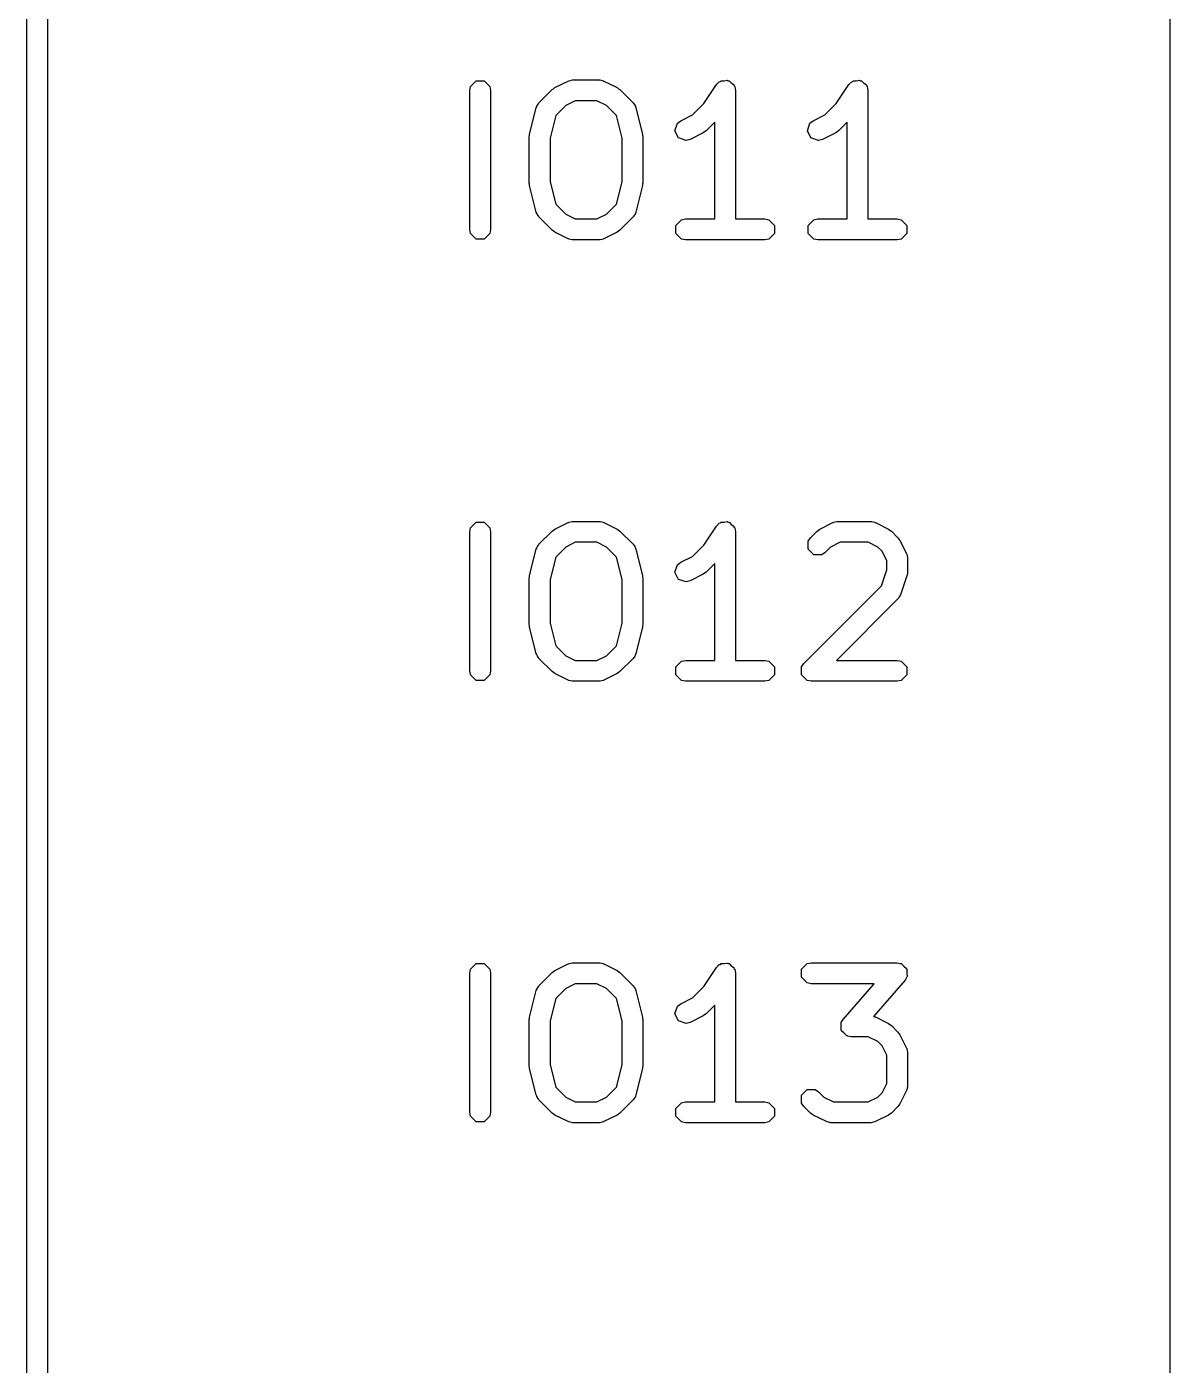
# Model space of a CAD drawing. Extents: x 188.4 to 222.4, y -114.3 to -53.8.
# Drawn here: x 188.39 to 194.97, y -106.61 to -98.91 of the extents above; entities that cross this region are included whole.
import ezdxf

# ---------------------------------------------------------------- set-up
doc = ezdxf.new("R2010")
doc.units = 0
doc.layers.add('BLACK', color=7, linetype='CONTINUOUS')

msp = doc.modelspace()

# ---------------------------------------------------------------- linework, layer by layer
at = {"layer": 'BLACK', "linetype": 'CONTINUOUS'}
for p, q in [((188.39, -114.05), (188.39, -66.05)), ((188.51, -66.11), (188.51, -113.99)), ((194.97, -113.99), (194.97, -90.25)), ((190.939048, -99.273855), (190.943615, -99.250894)), ((190.943615, -99.250894), (190.976087, -99.218422)), ((190.976087, -99.218422), (191.022009, -99.218422)), ((191.022009, -99.218422), (191.054481, -99.250894)), ((191.054481, -99.250894), (191.059048, -99.273855)), ((191.413764, -99.269524), (191.421751, -99.264186)), ((191.421751, -99.264186), (191.429357, -99.258284)), ((191.429357, -99.258284), (191.505549, -99.220189)), ((191.505549, -99.220189), (191.508446, -99.219395)), ((191.508446, -99.219395), (191.50942, -99.218422)), ((191.50942, -99.218422), (191.518854, -99.216545)), ((191.518854, -99.216545), (191.528128, -99.214006)), ((191.528128, -99.214006), (191.529433, -99.214441)), ((191.529433, -99.214441), (191.532381, -99.213855)), ((191.532381, -99.213855), (191.684762, -99.213855)), ((191.684762, -99.213855), (191.687709, -99.214441)), ((191.687709, -99.214441), (191.689015, -99.214006)), ((191.689015, -99.214006), (191.69829, -99.216545)), ((191.69829, -99.216545), (191.707723, -99.218422)), ((191.707723, -99.218422), (191.708696, -99.219395)), ((191.708696, -99.219395), (191.711595, -99.220189)), ((191.711595, -99.220189), (191.787785, -99.258284)), ((191.787785, -99.258284), (191.795381, -99.264179)), ((191.795381, -99.264179), (191.803378, -99.269523)), ((192.285751, -99.349916), (192.358648, -99.240573)), ((192.358648, -99.240573), (192.375185, -99.224001)), ((192.375185, -99.224001), (192.381242, -99.222789)), ((192.381242, -99.222789), (192.38561, -99.218422)), ((192.38561, -99.218422), (192.403083, -99.218422)), ((192.403083, -99.218422), (192.420215, -99.214996)), ((192.420215, -99.214996), (192.425354, -99.218422)), ((192.425354, -99.218422), (192.431532, -99.218422)), ((192.431532, -99.218422), (192.443887, -99.230777)), ((192.443887, -99.230777), (192.458425, -99.240469)), ((192.458425, -99.240469), (192.459636, -99.246526)), ((192.459636, -99.246526), (192.464004, -99.250894)), ((192.464004, -99.250894), (192.468571, -99.273855)), ((193.047656, -99.349916), (193.120553, -99.240573)), ((193.120553, -99.240573), (193.13709, -99.224001)), ((193.13709, -99.224001), (193.143147, -99.222789)), ((193.143147, -99.222789), (193.147515, -99.218422)), ((193.147515, -99.218422), (193.164988, -99.218422)), ((193.164988, -99.218422), (193.18212, -99.214996)), ((193.18212, -99.214996), (193.187259, -99.218422)), ((193.187259, -99.218422), (193.193437, -99.218422)), ((193.193437, -99.218422), (193.205792, -99.230777)), ((193.205792, -99.230777), (193.22033, -99.240469)), ((193.22033, -99.240469), (193.221541, -99.246526)), ((193.221541, -99.246526), (193.225909, -99.250894)), ((193.225909, -99.250894), (193.230476, -99.273855)), ((190.939048, -100.073855), (190.939048, -99.273855)), ((191.059048, -99.273855), (191.059048, -100.073855)), ((191.337574, -99.345714), (191.413764, -99.269524)), ((191.546546, -99.333855), (191.491728, -99.361263)), ((191.670597, -99.333855), (191.546546, -99.333855)), ((191.725411, -99.361262), (191.670597, -99.333855)), ((191.803378, -99.269523), (191.879569, -99.345714)), ((192.468571, -99.273855), (192.468571, -100.013855)), ((193.230476, -99.273855), (193.230476, -100.013855)), ((191.283696, -99.525969), (191.321792, -99.373588)), ((191.321792, -99.373588), (191.324567, -99.367713)), ((191.324567, -99.365179), (191.328651, -99.359066)), ((191.324567, -99.367713), (191.324567, -99.365179)), ((191.328651, -99.359066), (191.331791, -99.35242)), ((191.331791, -99.35242), (191.333964, -99.351116)), ((191.333964, -99.351116), (191.337574, -99.345714)), ((191.434178, -99.418813), (191.401904, -99.547905)), ((191.491728, -99.361263), (191.434178, -99.418813)), ((191.782964, -99.418814), (191.725411, -99.361262)), ((191.815238, -99.547905), (191.782964, -99.418814)), ((191.879569, -99.345714), (191.883178, -99.351116)), ((191.883178, -99.351116), (191.885352, -99.35242)), ((191.885352, -99.35242), (191.888492, -99.359068)), ((191.888492, -99.359068), (191.892576, -99.365179)), ((191.892576, -99.365179), (191.892576, -99.367711)), ((191.892576, -99.367711), (191.895352, -99.373588)), ((191.895352, -99.373588), (191.933447, -99.525969)), ((192.153166, -99.44876), (192.220648, -99.415019)), ((192.220648, -99.415019), (192.285751, -99.349916)), ((192.915071, -99.44876), (192.982553, -99.415019)), ((192.982553, -99.415019), (193.047656, -99.349916)), ((192.12015, -99.506679), (192.134672, -99.463113)), ((192.134672, -99.463113), (192.153166, -99.44876)), ((192.348571, -99.456802), (192.298617, -99.506757)), ((192.348571, -100.013855), (192.348571, -99.456802)), ((192.882055, -99.506679), (192.896577, -99.463113)), ((192.896577, -99.463113), (192.915071, -99.44876)), ((193.110476, -99.456802), (193.060522, -99.506757)), ((193.110476, -100.013855), (193.110476, -99.456802)), ((191.281904, -99.540521), (191.283338, -99.533309)), ((191.281904, -99.807188), (191.281904, -99.540521)), ((191.283338, -99.533309), (191.283696, -99.525969)), ((191.401904, -99.547905), (191.401904, -99.799803)), ((191.815238, -99.799803), (191.815238, -99.547905)), ((191.933447, -99.525969), (191.933804, -99.533313)), ((191.933804, -99.533313), (191.935238, -99.540521)), ((191.935238, -99.540521), (191.935238, -99.807188)), ((192.140686, -99.547753), (192.12015, -99.506679)), ((192.184252, -99.562275), (192.140686, -99.547753)), ((192.206832, -99.556092), (192.184252, -99.562275)), ((192.283023, -99.517997), (192.206832, -99.556092)), ((192.290622, -99.512099), (192.283023, -99.517997)), ((192.298617, -99.506757), (192.290622, -99.512099)), ((192.902591, -99.547753), (192.882055, -99.506679)), ((192.946157, -99.562275), (192.902591, -99.547753)), ((192.968737, -99.556092), (192.946157, -99.562275)), ((193.044928, -99.517997), (192.968737, -99.556092)), ((193.052527, -99.512099), (193.044928, -99.517997)), ((193.060522, -99.506757), (193.052527, -99.512099)), ((191.401904, -99.799803), (191.434178, -99.928894)), ((191.782964, -99.928894), (191.815238, -99.799803)), ((191.283338, -99.814399), (191.281904, -99.807188)), ((191.283696, -99.82174), (191.283338, -99.814399)), ((191.321792, -99.974121), (191.283696, -99.82174)), ((191.933447, -99.82174), (191.895352, -99.974121)), ((191.933804, -99.814395), (191.933447, -99.82174)), ((191.935238, -99.807188), (191.933804, -99.814395)), ((191.434178, -99.928894), (191.491731, -99.986447)), ((191.725412, -99.986447), (191.782964, -99.928894)), ((191.324567, -99.979995), (191.321792, -99.974121)), ((191.324567, -99.98253), (191.324567, -99.979995)), ((191.328651, -99.988643), (191.324567, -99.98253)), ((191.331791, -99.995289), (191.328651, -99.988643)), ((191.333962, -99.996592), (191.331791, -99.995289)), ((191.337573, -100.001995), (191.333962, -99.996592)), ((191.413764, -100.078186), (191.337573, -100.001995)), ((191.491731, -99.986447), (191.546546, -100.013855)), ((191.546546, -100.013855), (191.670597, -100.013855)), ((191.670597, -100.013855), (191.725412, -99.986447)), ((191.879569, -100.001996), (191.803378, -100.078186)), ((191.883179, -99.996592), (191.879569, -100.001996)), ((191.885352, -99.995289), (191.883179, -99.996592)), ((191.888492, -99.988641), (191.885352, -99.995289)), ((191.892576, -99.98253), (191.888492, -99.988641)), ((191.895352, -99.974121), (191.892576, -99.979997)), ((191.892576, -99.979997), (191.892576, -99.98253)), ((192.124566, -100.050894), (192.157038, -100.018422)), ((192.157038, -100.018422), (192.179999, -100.013855)), ((192.179999, -100.013855), (192.348571, -100.013855)), ((192.468571, -100.013855), (192.637142, -100.013855)), ((192.637142, -100.013855), (192.660103, -100.018422)), ((192.660103, -100.018422), (192.692575, -100.050894)), ((192.886471, -100.050894), (192.918943, -100.018422)), ((192.918943, -100.018422), (192.941904, -100.013855)), ((192.941904, -100.013855), (193.110476, -100.013855)), ((193.230476, -100.013855), (193.399047, -100.013855)), ((193.399047, -100.013855), (193.422008, -100.018422)), ((193.422008, -100.018422), (193.45448, -100.050894)), ((190.943615, -100.096816), (190.939048, -100.073855)), ((190.976087, -100.129288), (190.943615, -100.096816)), ((191.054481, -100.096816), (191.022009, -100.129288)), ((191.059048, -100.073855), (191.054481, -100.096816)), ((191.421751, -100.083523), (191.413764, -100.078186)), ((191.429357, -100.089426), (191.421751, -100.083523)), ((191.505549, -100.127521), (191.429357, -100.089426)), ((191.787785, -100.089426), (191.711595, -100.127521)), ((191.795386, -100.083525), (191.787785, -100.089426)), ((191.803378, -100.078186), (191.795386, -100.083525)), ((192.124566, -100.096816), (192.124566, -100.050894)), ((192.157038, -100.129288), (192.124566, -100.096816)), ((192.692575, -100.096816), (192.660103, -100.129288)), ((192.692575, -100.050894), (192.692575, -100.096816)), ((192.886471, -100.096816), (192.886471, -100.050894)), ((192.918943, -100.129288), (192.886471, -100.096816)), ((193.45448, -100.096816), (193.422008, -100.129288)), ((193.45448, -100.050894), (193.45448, -100.096816)), ((191.022009, -100.129288), (190.976087, -100.129288)), ((191.508446, -100.128314), (191.505549, -100.127521)), ((191.50942, -100.129288), (191.508446, -100.128314)), ((191.518854, -100.131164), (191.50942, -100.129288)), ((191.528128, -100.133704), (191.518854, -100.131164)), ((191.529433, -100.133268), (191.528128, -100.133704)), ((191.532381, -100.133855), (191.529433, -100.133268)), ((191.684762, -100.133855), (191.532381, -100.133855)), ((191.687709, -100.133268), (191.684762, -100.133855)), ((191.689015, -100.133704), (191.687709, -100.133268)), ((191.69829, -100.131164), (191.689015, -100.133704)), ((191.707723, -100.129288), (191.69829, -100.131164)), ((191.708696, -100.128314), (191.707723, -100.129288)), ((191.711595, -100.127521), (191.708696, -100.128314)), ((192.179999, -100.133855), (192.157038, -100.129288)), ((192.637142, -100.133855), (192.179999, -100.133855)), ((192.660103, -100.129288), (192.637142, -100.133855)), ((192.941904, -100.133855), (192.918943, -100.129288)), ((193.399047, -100.133855), (192.941904, -100.133855)), ((193.422008, -100.129288), (193.399047, -100.133855)), ((190.939048, -101.813855), (190.943615, -101.790894)), ((190.943615, -101.790894), (190.976087, -101.758422)), ((190.976087, -101.758422), (191.022009, -101.758422)), ((191.022009, -101.758422), (191.054481, -101.790894)), ((191.054481, -101.790894), (191.059048, -101.813855)), ((191.413764, -101.809524), (191.421751, -101.804186)), ((191.421751, -101.804186), (191.429357, -101.798284)), ((191.429357, -101.798284), (191.505549, -101.760189)), ((191.505549, -101.760189), (191.508446, -101.759395)), ((191.508446, -101.759395), (191.50942, -101.758422)), ((191.50942, -101.758422), (191.518854, -101.756545)), ((191.518854, -101.756545), (191.528128, -101.754006)), ((191.528128, -101.754006), (191.529433, -101.754441)), ((191.529433, -101.754441), (191.532381, -101.753855)), ((191.532381, -101.753855), (191.684762, -101.753855)), ((191.684762, -101.753855), (191.687709, -101.754441)), ((191.687709, -101.754441), (191.689015, -101.754006)), ((191.689015, -101.754006), (191.69829, -101.756545)), ((191.69829, -101.756545), (191.707723, -101.758422)), ((191.707723, -101.758422), (191.708696, -101.759395)), ((191.708696, -101.759395), (191.711595, -101.760189)), ((191.711595, -101.760189), (191.787785, -101.798284)), ((191.787785, -101.798284), (191.795381, -101.804179)), ((191.795381, -101.804179), (191.803378, -101.809523)), ((192.285751, -101.889916), (192.358648, -101.780573)), ((192.358648, -101.780573), (192.375185, -101.764001)), ((192.375185, -101.764001), (192.381242, -101.762789)), ((192.381242, -101.762789), (192.38561, -101.758422)), ((192.38561, -101.758422), (192.403083, -101.758422)), ((192.403083, -101.758422), (192.420215, -101.754996)), ((192.420215, -101.754996), (192.425354, -101.758422)), ((192.425354, -101.758422), (192.431532, -101.758422)), ((192.431532, -101.758422), (192.443887, -101.770777)), ((192.443887, -101.770777), (192.458425, -101.780469)), ((192.458425, -101.780469), (192.459636, -101.786526)), ((192.459636, -101.786526), (192.464004, -101.790894)), ((192.464004, -101.790894), (192.468571, -101.813855)), ((192.937574, -101.809523), (192.94557, -101.804179)), ((192.94557, -101.804179), (192.953167, -101.798284)), ((192.953167, -101.798284), (193.029357, -101.760189)), ((193.029357, -101.760189), (193.032255, -101.759395)), ((193.032255, -101.759395), (193.033229, -101.758422)), ((193.033229, -101.758422), (193.042661, -101.756545)), ((193.042661, -101.756545), (193.051937, -101.754006)), ((193.051937, -101.754006), (193.053242, -101.754441)), ((193.053242, -101.754441), (193.05619, -101.753855)), ((193.05619, -101.753855), (193.246666, -101.753855)), ((193.246666, -101.753855), (193.249613, -101.754441)), ((193.249613, -101.754441), (193.250919, -101.754006)), ((193.250919, -101.754006), (193.260194, -101.756545)), ((193.260194, -101.756545), (193.269627, -101.758422)), ((193.269627, -101.758422), (193.2706, -101.759395)), ((193.2706, -101.759395), (193.273499, -101.760189)), ((193.273499, -101.760189), (193.34969, -101.798284)), ((193.34969, -101.798284), (193.357295, -101.804186)), ((193.357295, -101.804186), (193.365283, -101.809524)), ((190.939048, -102.613855), (190.939048, -101.813855)), ((191.059048, -101.813855), (191.059048, -102.613855)), ((191.337574, -101.885714), (191.413764, -101.809524)), ((191.546546, -101.873855), (191.491728, -101.901263)), ((191.670597, -101.873855), (191.546546, -101.873855)), ((191.725411, -101.901262), (191.670597, -101.873855)), ((191.803378, -101.809523), (191.879569, -101.885714)), ((192.468571, -101.813855), (192.468571, -102.553855)), ((192.886471, -101.867083), (192.899478, -101.847618)), ((192.886471, -101.913005), (192.886471, -101.867083)), ((192.899478, -101.847618), (192.937574, -101.809523)), ((193.070355, -101.873855), (193.01554, -101.901262)), ((193.232501, -101.873855), (193.070355, -101.873855)), ((193.287316, -101.901262), (193.232501, -101.873855)), ((193.365283, -101.809524), (193.403378, -101.847618)), ((193.403378, -101.847618), (193.40872, -101.855612)), ((193.40872, -101.855612), (193.414618, -101.863212)), ((193.414618, -101.863212), (193.452713, -101.939404)), ((191.283696, -102.065969), (191.321792, -101.913588)), ((191.321792, -101.913588), (191.324567, -101.907713)), ((191.324567, -101.905179), (191.328651, -101.899066)), ((191.324567, -101.907713), (191.324567, -101.905179)), ((191.328651, -101.899066), (191.331791, -101.89242)), ((191.331791, -101.89242), (191.333964, -101.891116)), ((191.333964, -101.891116), (191.337574, -101.885714)), ((191.434178, -101.958813), (191.401904, -102.087905)), ((191.491728, -101.901263), (191.434178, -101.958813)), ((191.782964, -101.958814), (191.725411, -101.901262)), ((191.815238, -102.087905), (191.782964, -101.958814)), ((191.879569, -101.885714), (191.883178, -101.891116)), ((191.883178, -101.891116), (191.885352, -101.89242)), ((191.885352, -101.89242), (191.888492, -101.899068)), ((191.888492, -101.899068), (191.892576, -101.905179)), ((191.892576, -101.905179), (191.892576, -101.907711)), ((191.892576, -101.907711), (191.895352, -101.913588)), ((191.895352, -101.913588), (191.933447, -102.065969)), ((192.153166, -101.98876), (192.220648, -101.955019)), ((192.220648, -101.955019), (192.285751, -101.889916)), ((192.918942, -101.945478), (192.886471, -101.913005)), ((192.964864, -101.945478), (192.918942, -101.945478)), ((192.98433, -101.932472), (192.964864, -101.945478)), ((193.01554, -101.901262), (192.98433, -101.932472)), ((193.311639, -101.925585), (193.287316, -101.901262)), ((193.339047, -101.9804), (193.311639, -101.925585)), ((193.452713, -101.939404), (193.453506, -101.942301)), ((193.453506, -101.942301), (193.45448, -101.943275)), ((193.45448, -101.943275), (193.456356, -101.952709)), ((193.456356, -101.952709), (193.458896, -101.961983)), ((192.12015, -102.046679), (192.134672, -102.003113)), ((192.134672, -102.003113), (192.153166, -101.98876)), ((192.348571, -101.996802), (192.298617, -102.046757)), ((192.348571, -102.553855), (192.348571, -101.996802)), ((193.308509, -102.124301), (193.339047, -102.032689)), ((193.339047, -102.032689), (193.339047, -101.9804)), ((193.458896, -101.961983), (193.45846, -101.963288)), ((193.45846, -101.963288), (193.459047, -101.966236)), ((193.459047, -101.966236), (193.459047, -102.042426)), ((191.281904, -102.080521), (191.283338, -102.073309)), ((191.281904, -102.347188), (191.281904, -102.080521)), ((191.283338, -102.073309), (191.283696, -102.065969)), ((191.401904, -102.087905), (191.401904, -102.339803)), ((191.815238, -102.339803), (191.815238, -102.087905)), ((191.933447, -102.065969), (191.933804, -102.073313)), ((191.933804, -102.073313), (191.935238, -102.080521)), ((191.935238, -102.080521), (191.935238, -102.347188)), ((192.140686, -102.087753), (192.12015, -102.046679)), ((192.184252, -102.102275), (192.140686, -102.087753)), ((192.206832, -102.096092), (192.184252, -102.102275)), ((192.283023, -102.057997), (192.206832, -102.096092)), ((192.290622, -102.052099), (192.283023, -102.057997)), ((192.298617, -102.046757), (192.290622, -102.052099)), ((193.455968, -102.061399), (193.417873, -102.175686)), ((193.45717, -102.05186), (193.455968, -102.061399)), ((193.459047, -102.042426), (193.45717, -102.05186)), ((192.861383, -102.571429), (193.308509, -102.124301)), ((193.411043, -102.187666), (193.40628, -102.196024)), ((193.416385, -102.179673), (193.411043, -102.187666)), ((193.417873, -102.175686), (193.416385, -102.178296)), ((193.416385, -102.178296), (193.416385, -102.179673)), ((193.403379, -102.199138), (193.048661, -102.553855)), ((193.405048, -102.196639), (193.403379, -102.199138)), ((193.40628, -102.196024), (193.405048, -102.196639)), ((191.401904, -102.339803), (191.434178, -102.468894)), ((191.782964, -102.468894), (191.815238, -102.339803)), ((191.283338, -102.354399), (191.281904, -102.347188)), ((191.283696, -102.36174), (191.283338, -102.354399)), ((191.321792, -102.514121), (191.283696, -102.36174)), ((191.933447, -102.36174), (191.895352, -102.514121)), ((191.933804, -102.354395), (191.933447, -102.36174)), ((191.935238, -102.347188), (191.933804, -102.354395)), ((191.434178, -102.468894), (191.491731, -102.526447)), ((191.725412, -102.526447), (191.782964, -102.468894)), ((191.324567, -102.519995), (191.321792, -102.514121)), ((191.324567, -102.52253), (191.324567, -102.519995)), ((191.328651, -102.528643), (191.324567, -102.52253)), ((191.331791, -102.535289), (191.328651, -102.528643)), ((191.333962, -102.536592), (191.331791, -102.535289)), ((191.337573, -102.541995), (191.333962, -102.536592)), ((191.413764, -102.618186), (191.337573, -102.541995)), ((191.491731, -102.526447), (191.546546, -102.553855)), ((191.546546, -102.553855), (191.670597, -102.553855)), ((191.670597, -102.553855), (191.725412, -102.526447)), ((191.879569, -102.541996), (191.803378, -102.618186)), ((191.883179, -102.536592), (191.879569, -102.541996)), ((191.885352, -102.535289), (191.883179, -102.536592)), ((191.888492, -102.528641), (191.885352, -102.535289)), ((191.892576, -102.52253), (191.888492, -102.528641)), ((191.895352, -102.514121), (191.892576, -102.519997)), ((191.892576, -102.519997), (191.892576, -102.52253)), ((192.124566, -102.590894), (192.157038, -102.558422)), ((192.157038, -102.558422), (192.179999, -102.553855)), ((192.179999, -102.553855), (192.348571, -102.553855)), ((192.468571, -102.553855), (192.637142, -102.553855)), ((192.637142, -102.553855), (192.660103, -102.558422)), ((192.660103, -102.558422), (192.692575, -102.590894)), ((192.848376, -102.590894), (192.861383, -102.571429)), ((193.048661, -102.553855), (193.399047, -102.553855)), ((193.399047, -102.553855), (193.422008, -102.558422)), ((193.422008, -102.558422), (193.45448, -102.590894)), ((190.943615, -102.636816), (190.939048, -102.613855)), ((190.976087, -102.669288), (190.943615, -102.636816)), ((191.054481, -102.636816), (191.022009, -102.669288)), ((191.059048, -102.613855), (191.054481, -102.636816)), ((191.421751, -102.623523), (191.413764, -102.618186)), ((191.429357, -102.629426), (191.421751, -102.623523)), ((191.505549, -102.667521), (191.429357, -102.629426)), ((191.787785, -102.629426), (191.711595, -102.667521)), ((191.795386, -102.623525), (191.787785, -102.629426)), ((191.803378, -102.618186), (191.795386, -102.623525)), ((192.124566, -102.636816), (192.124566, -102.590894)), ((192.157038, -102.669288), (192.124566, -102.636816)), ((192.692575, -102.636816), (192.660103, -102.669288)), ((192.692575, -102.590894), (192.692575, -102.636816)), ((192.848376, -102.636816), (192.848376, -102.590894)), ((192.880848, -102.669288), (192.848376, -102.636816)), ((193.45448, -102.636816), (193.422008, -102.669288)), ((193.45448, -102.590894), (193.45448, -102.636816)), ((191.022009, -102.669288), (190.976087, -102.669288)), ((191.508446, -102.668314), (191.505549, -102.667521)), ((191.50942, -102.669288), (191.508446, -102.668314)), ((191.518854, -102.671164), (191.50942, -102.669288)), ((191.528128, -102.673704), (191.518854, -102.671164)), ((191.529433, -102.673268), (191.528128, -102.673704)), ((191.532381, -102.673855), (191.529433, -102.673268)), ((191.684762, -102.673855), (191.532381, -102.673855)), ((191.687709, -102.673268), (191.684762, -102.673855)), ((191.689015, -102.673704), (191.687709, -102.673268)), ((191.69829, -102.671164), (191.689015, -102.673704)), ((191.707723, -102.669288), (191.69829, -102.671164)), ((191.708696, -102.668314), (191.707723, -102.669288)), ((191.711595, -102.667521), (191.708696, -102.668314)), ((192.179999, -102.673855), (192.157038, -102.669288)), ((192.637142, -102.673855), (192.179999, -102.673855)), ((192.660103, -102.669288), (192.637142, -102.673855)), ((192.903809, -102.673855), (192.880848, -102.669288)), ((193.399047, -102.673855), (192.903809, -102.673855)), ((193.422008, -102.669288), (193.399047, -102.673855)), ((190.939048, -104.353855), (190.943615, -104.330894)), ((190.943615, -104.330894), (190.976087, -104.298422)), ((190.976087, -104.298422), (191.022009, -104.298422)), ((191.022009, -104.298422), (191.054481, -104.330894)), ((191.054481, -104.330894), (191.059048, -104.353855)), ((191.413764, -104.349524), (191.421751, -104.344186)), ((191.421751, -104.344186), (191.429357, -104.338284)), ((191.429357, -104.338284), (191.505549, -104.300189)), ((191.505549, -104.300189), (191.508446, -104.299395)), ((191.508446, -104.299395), (191.50942, -104.298422)), ((191.50942, -104.298422), (191.518854, -104.296545)), ((191.518854, -104.296545), (191.528128, -104.294006)), ((191.528128, -104.294006), (191.529433, -104.294441)), ((191.529433, -104.294441), (191.532381, -104.293855)), ((191.532381, -104.293855), (191.684762, -104.293855)), ((191.684762, -104.293855), (191.687709, -104.294441)), ((191.687709, -104.294441), (191.689015, -104.294006)), ((191.689015, -104.294006), (191.69829, -104.296545)), ((191.69829, -104.296545), (191.707723, -104.298422)), ((191.707723, -104.298422), (191.708696, -104.299395)), ((191.708696, -104.299395), (191.711595, -104.300189)), ((191.711595, -104.300189), (191.787785, -104.338284)), ((191.787785, -104.338284), (191.795381, -104.344179)), ((191.795381, -104.344179), (191.803378, -104.349523)), ((192.285751, -104.429916), (192.358648, -104.320573)), ((192.358648, -104.320573), (192.375185, -104.304001)), ((192.375185, -104.304001), (192.381242, -104.302789)), ((192.381242, -104.302789), (192.38561, -104.298422)), ((192.38561, -104.298422), (192.403083, -104.298422)), ((192.403083, -104.298422), (192.420215, -104.294996)), ((192.420215, -104.294996), (192.425354, -104.298422)), ((192.425354, -104.298422), (192.431532, -104.298422)), ((192.431532, -104.298422), (192.443887, -104.310777)), ((192.443887, -104.310777), (192.458425, -104.320469)), ((192.458425, -104.320469), (192.459636, -104.326526)), ((192.459636, -104.326526), (192.464004, -104.330894)), ((192.464004, -104.330894), (192.468571, -104.353855)), ((192.848376, -104.330894), (192.880848, -104.298422)), ((192.848376, -104.376816), (192.848376, -104.330894)), ((192.880848, -104.298422), (192.903809, -104.293855)), ((192.903809, -104.293855), (193.399047, -104.293855)), ((193.399047, -104.293855), (193.415779, -104.297183)), ((193.415779, -104.297183), (193.41827, -104.297017)), ((193.41827, -104.297017), (193.419248, -104.297873)), ((193.419248, -104.297873), (193.422008, -104.298422)), ((193.422008, -104.298422), (193.436934, -104.313348)), ((193.436934, -104.313348), (193.45283, -104.327257)), ((193.45283, -104.327257), (193.452971, -104.329385)), ((193.452971, -104.329385), (193.45448, -104.330894)), ((193.45448, -104.330894), (193.45448, -104.352004)), ((190.939048, -105.153855), (190.939048, -104.353855)), ((191.059048, -104.353855), (191.059048, -105.153855)), ((191.333964, -104.431116), (191.337574, -104.425714)), ((191.337574, -104.425714), (191.413764, -104.349524)), ((191.546546, -104.413855), (191.491728, -104.441263)), ((191.670597, -104.413855), (191.546546, -104.413855)), ((191.725411, -104.441262), (191.670597, -104.413855)), ((191.803378, -104.349523), (191.879569, -104.425714)), ((191.879569, -104.425714), (191.883178, -104.431116)), ((192.468571, -104.353855), (192.468571, -105.093855)), ((192.880848, -104.409288), (192.848376, -104.376816)), ((192.903809, -104.413855), (192.880848, -104.409288)), ((193.266821, -104.413855), (192.903809, -104.413855)), ((193.087226, -104.619107), (193.266821, -104.413855)), ((193.444202, -104.393365), (193.261947, -104.601656)), ((193.452717, -104.378578), (193.444202, -104.393365)), ((193.45448, -104.376816), (193.452717, -104.378578)), ((193.45448, -104.352004), (193.455885, -104.373078)), ((193.455885, -104.373078), (193.45448, -104.375517)), ((193.45448, -104.375517), (193.45448, -104.376816)), ((191.283696, -104.605969), (191.321792, -104.453588)), ((191.321792, -104.453588), (191.324567, -104.447713)), ((191.324567, -104.445179), (191.328651, -104.439066)), ((191.324567, -104.447713), (191.324567, -104.445179)), ((191.328651, -104.439066), (191.331791, -104.43242)), ((191.331791, -104.43242), (191.333964, -104.431116)), ((191.434178, -104.498813), (191.401904, -104.627905)), ((191.491728, -104.441263), (191.434178, -104.498813)), ((191.782964, -104.498814), (191.725411, -104.441262)), ((191.815238, -104.627905), (191.782964, -104.498814)), ((191.883178, -104.431116), (191.885352, -104.43242)), ((191.885352, -104.43242), (191.888492, -104.439068)), ((191.888492, -104.439068), (191.892576, -104.445179)), ((191.892576, -104.445179), (191.892576, -104.447711)), ((191.892576, -104.447711), (191.895352, -104.453588)), ((191.895352, -104.453588), (191.933447, -104.605969)), ((192.153166, -104.52876), (192.220648, -104.495019)), ((192.220648, -104.495019), (192.285751, -104.429916)), ((192.12015, -104.586679), (192.134672, -104.543113)), ((192.134672, -104.543113), (192.153166, -104.52876)), ((192.348571, -104.536802), (192.298617, -104.586757)), ((192.348571, -105.093855), (192.348571, -104.536802)), ((191.281904, -104.620521), (191.283338, -104.613309)), ((191.281904, -104.887188), (191.281904, -104.620521)), ((191.283338, -104.613309), (191.283696, -104.605969)), ((191.401904, -104.627905), (191.401904, -104.879803)), ((191.815238, -104.879803), (191.815238, -104.627905)), ((191.933447, -104.605969), (191.933804, -104.613313)), ((191.933804, -104.613313), (191.935238, -104.620521)), ((191.935238, -104.620521), (191.935238, -104.887188)), ((192.140686, -104.627753), (192.12015, -104.586679)), ((192.184252, -104.642275), (192.140686, -104.627753)), ((192.206832, -104.636092), (192.184252, -104.642275)), ((192.283023, -104.597997), (192.206832, -104.636092)), ((192.290622, -104.592099), (192.283023, -104.597997)), ((192.298617, -104.586757), (192.290622, -104.592099)), ((193.075543, -104.639394), (193.076948, -104.636954)), ((193.076948, -104.660467), (193.075543, -104.639394)), ((193.076948, -104.635656), (193.07871, -104.633893)), ((193.076948, -104.636954), (193.076948, -104.635656)), ((193.07871, -104.633893), (193.087226, -104.619107)), ((193.261947, -104.601656), (193.269627, -104.603184)), ((193.269627, -104.603184), (193.2706, -104.604157)), ((193.2706, -104.604157), (193.273499, -104.604951)), ((193.273499, -104.604951), (193.34969, -104.643046)), ((193.34969, -104.643046), (193.357295, -104.648948)), ((193.357295, -104.648948), (193.365283, -104.654286)), ((193.365283, -104.654286), (193.403378, -104.69238)), ((193.076948, -104.681578), (193.076948, -104.660467)), ((193.078456, -104.683086), (193.076948, -104.681578)), ((193.078598, -104.685215), (193.078456, -104.683086)), ((193.094494, -104.699124), (193.078598, -104.685215)), ((193.10942, -104.71405), (193.094494, -104.699124)), ((193.112179, -104.714598), (193.10942, -104.71405)), ((193.113158, -104.715455), (193.112179, -104.714598)), ((193.115648, -104.715288), (193.113158, -104.715455)), ((193.132381, -104.718617), (193.115648, -104.715288)), ((193.232501, -104.718617), (193.132381, -104.718617)), ((193.287316, -104.746024), (193.232501, -104.718617)), ((193.403378, -104.69238), (193.40872, -104.700374)), ((193.40872, -104.700374), (193.414618, -104.707974)), ((193.414618, -104.707974), (193.452713, -104.784166)), ((193.311639, -104.770347), (193.287316, -104.746024)), ((193.339047, -104.825162), (193.311639, -104.770347)), ((193.452713, -104.784166), (193.453506, -104.787063)), ((193.453506, -104.787063), (193.45448, -104.788037)), ((193.45448, -104.788037), (193.456356, -104.797471)), ((193.456356, -104.797471), (193.458896, -104.806745)), ((193.458896, -104.806745), (193.45846, -104.80805)), ((193.45846, -104.80805), (193.459047, -104.810998)), ((193.459047, -104.810998), (193.459047, -105.001474)), ((191.283338, -104.894399), (191.281904, -104.887188)), ((191.401904, -104.879803), (191.434178, -105.008894)), ((191.782964, -105.008894), (191.815238, -104.879803)), ((191.935238, -104.887188), (191.933804, -104.894395)), ((193.339047, -104.987309), (193.339047, -104.825162)), ((191.283696, -104.90174), (191.283338, -104.894399)), ((191.321792, -105.054121), (191.283696, -104.90174)), ((191.933447, -104.90174), (191.895352, -105.054121)), ((191.933804, -104.894395), (191.933447, -104.90174)), ((191.434178, -105.008894), (191.491731, -105.066447)), ((191.725412, -105.066447), (191.782964, -105.008894)), ((192.848376, -105.054702), (192.880849, -105.022231)), ((192.880849, -105.022231), (192.926771, -105.022231)), ((192.926771, -105.022231), (192.946236, -105.035238)), ((192.946236, -105.035238), (192.977445, -105.066448)), ((193.287314, -105.066448), (193.311639, -105.042123)), ((193.311639, -105.042123), (193.339047, -104.987309)), ((193.452713, -105.028307), (193.414618, -105.104497)), ((193.453506, -105.025408), (193.452713, -105.028307)), ((193.45448, -105.024435), (193.453506, -105.025408)), ((193.456356, -105.015002), (193.45448, -105.024435)), ((193.458896, -105.005727), (193.456356, -105.015002)), ((193.459047, -105.001474), (193.45846, -105.004421)), ((193.45846, -105.004421), (193.458896, -105.005727)), ((191.324567, -105.059995), (191.321792, -105.054121)), ((191.324567, -105.06253), (191.324567, -105.059995)), ((191.328651, -105.068643), (191.324567, -105.06253)), ((191.331791, -105.075289), (191.328651, -105.068643)), ((191.333962, -105.076592), (191.331791, -105.075289)), ((191.337573, -105.081995), (191.333962, -105.076592)), ((191.413764, -105.158186), (191.337573, -105.081995)), ((191.491731, -105.066447), (191.546546, -105.093855)), ((191.546546, -105.093855), (191.670597, -105.093855)), ((191.670597, -105.093855), (191.725412, -105.066447)), ((191.879569, -105.081996), (191.803378, -105.158186)), ((191.883179, -105.076592), (191.879569, -105.081996)), ((191.885352, -105.075289), (191.883179, -105.076592)), ((191.888492, -105.068641), (191.885352, -105.075289)), ((191.892576, -105.06253), (191.888492, -105.068641)), ((191.895352, -105.054121), (191.892576, -105.059997)), ((191.892576, -105.059997), (191.892576, -105.06253)), ((192.124566, -105.130894), (192.157038, -105.098422)), ((192.157038, -105.098422), (192.179999, -105.093855)), ((192.179999, -105.093855), (192.348571, -105.093855)), ((192.468571, -105.093855), (192.637142, -105.093855)), ((192.637142, -105.093855), (192.660103, -105.098422)), ((192.660103, -105.098422), (192.692575, -105.130894)), ((192.848376, -105.100624), (192.848376, -105.054702)), ((192.861382, -105.12009), (192.848376, -105.100624)), ((192.977445, -105.066448), (193.03226, -105.093855)), ((193.03226, -105.093855), (193.232501, -105.093855)), ((193.232501, -105.093855), (193.287314, -105.066448)), ((193.408722, -105.112093), (193.403379, -105.12009)), ((193.414618, -105.104497), (193.408722, -105.112093)), ((190.943615, -105.176816), (190.939048, -105.153855)), ((190.976087, -105.209288), (190.943615, -105.176816)), ((191.054481, -105.176816), (191.022009, -105.209288)), ((191.059048, -105.153855), (191.054481, -105.176816)), ((191.421751, -105.163523), (191.413764, -105.158186)), ((191.429357, -105.169426), (191.421751, -105.163523)), ((191.505549, -105.207521), (191.429357, -105.169426)), ((191.787785, -105.169426), (191.711595, -105.207521)), ((191.795386, -105.163525), (191.787785, -105.169426)), ((191.803378, -105.158186), (191.795386, -105.163525)), ((192.124566, -105.176816), (192.124566, -105.130894)), ((192.157038, -105.209288), (192.124566, -105.176816)), ((192.692575, -105.176816), (192.660103, -105.209288)), ((192.692575, -105.130894), (192.692575, -105.176816)), ((192.899477, -105.158186), (192.861382, -105.12009)), ((192.907471, -105.163528), (192.899477, -105.158186)), ((192.915071, -105.169426), (192.907471, -105.163528)), ((192.991263, -105.207521), (192.915071, -105.169426)), ((193.34969, -105.169426), (193.273499, -105.207521)), ((193.357289, -105.163528), (193.34969, -105.169426)), ((193.365284, -105.158186), (193.357289, -105.163528)), ((193.403379, -105.12009), (193.365284, -105.158186)), ((191.022009, -105.209288), (190.976087, -105.209288)), ((191.508446, -105.208314), (191.505549, -105.207521)), ((191.50942, -105.209288), (191.508446, -105.208314)), ((191.518854, -105.211164), (191.50942, -105.209288)), ((191.528128, -105.213704), (191.518854, -105.211164)), ((191.529433, -105.213268), (191.528128, -105.213704)), ((191.532381, -105.213855), (191.529433, -105.213268)), ((191.684762, -105.213855), (191.532381, -105.213855)), ((191.687709, -105.213268), (191.684762, -105.213855)), ((191.689015, -105.213704), (191.687709, -105.213268)), ((191.69829, -105.211164), (191.689015, -105.213704)), ((191.707723, -105.209288), (191.69829, -105.211164)), ((191.708696, -105.208314), (191.707723, -105.209288)), ((191.711595, -105.207521), (191.708696, -105.208314)), ((192.179999, -105.213855), (192.157038, -105.209288)), ((192.637142, -105.213855), (192.179999, -105.213855)), ((192.660103, -105.209288), (192.637142, -105.213855)), ((192.99416, -105.208314), (192.991263, -105.207521)), ((192.995134, -105.209288), (192.99416, -105.208314)), ((193.004568, -105.211164), (192.995134, -105.209288)), ((193.013842, -105.213704), (193.004568, -105.211164)), ((193.015147, -105.213268), (193.013842, -105.213704)), ((193.018095, -105.213855), (193.015147, -105.213268)), ((193.246666, -105.213855), (193.018095, -105.213855)), ((193.249613, -105.213268), (193.246666, -105.213855)), ((193.250919, -105.213704), (193.249613, -105.213268)), ((193.260194, -105.211164), (193.250919, -105.213704)), ((193.269627, -105.209288), (193.260194, -105.211164)), ((193.2706, -105.208314), (193.269627, -105.209288)), ((193.273499, -105.207521), (193.2706, -105.208314))]:
    msp.add_line(p, q, dxfattribs=at)

doc.saveas('drawing.dxf')
